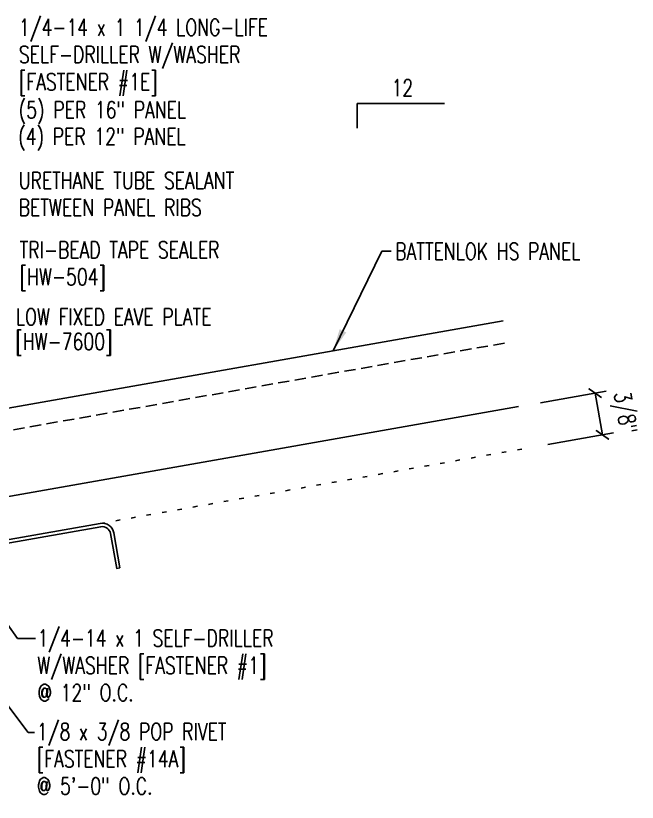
# Model space of a CAD drawing. Header units: inches. Extents: x -16.2 to 26.3, y 5.4 to 57.1.
# Drawn here: x 12.39 to 26.26, y 18.32 to 35.86 of the extents above; entities that cross this region are included whole.
import ezdxf
from ezdxf.enums import TextEntityAlignment as Align

# ---------------------------------------------------------------- set-up
doc = ezdxf.new("R2010")
doc.units = ezdxf.units.IN
doc.header["$MEASUREMENT"] = 0
doc.linetypes.add('DOT2', pattern=[0.125, 0, -0.125])
doc.linetypes.add('HIDDEN2', pattern=[0.1875, 0.125, -0.0625])
for name, color, linetype in [('DIM', 2, 'Continuous'), ('MARK', 1, 'Continuous'), ('PANEL', 11, 'Continuous'), ('STLA', 10, 'Continuous'), ('TEXT', 2, 'Continuous')]:
    doc.layers.add(name, color=color, linetype=linetype)
doc.styles.add('TEXT', font='SIMPLEX', dxfattribs={"width": 0.75, "height": 6})
doc.styles.add('TEXT1', font='ROMANS.shx', dxfattribs={"width": 0.75, "height": 0.375})
doc.dimstyles.new('DETAIL$7', dxfattribs={"dimscale": 4, "dimtxt": 6, "dimasz": 0.125, "dimexe": 0.0625, "dimexo": 0.125, "dimgap": 0.0625, "dimtad": 1, "dimdec": 5, "dimzin": 3, "dimdsep": 46, "dimlunit": 4, "dimtxsty": 'TEXT', "dimblk": 'ARCHTICK', "dimcen": 0.0625, "dimclrd": 7, "dimclre": 7, "dimclrt": 2, "dimadec": 0, "dimazin": 0, "dimtfac": 0.666667, "dimtdec": 5, "dimtmove": 0, "dimatfit": 3, "dimfxl": 0, "dimfrac": 2, "dimtolj": 1, "dimtzin": 3, "dimarcsym": 0})

# ---------------------------------------------------------------- blocks, each defined once
blk = doc.blocks.new('slopl1')
at = {"layer": 'MARK', "color": 6}
blk.add_lwpolyline([(0, 0), (0, 0.1368), (0.4871, 0.1368)], dxfattribs=at)
at = {"layer": 'MARK', "color": 2, "style": 'TEXT1', "width": 0.75}
blk.add_text('12', height=0.09375, dxfattribs=at).set_placement((0.1909, 0.1779))
blk.add_attdef('SLOPL1', text='', height=0.0938, dxfattribs=at).set_placement((-0.0549, 0.0243), align=Align.RIGHT)
blk = doc.blocks.new('dsc-HW-504')
at = {"layer": 'TEXT', "style": 'TEXT1', "width": 0.75}
for s, p in [('TRI-BEAD TAPE SEALER', (0, 0)), ('[HW-504]', (0, -0.6))]:
    blk.add_text(s, height=0.375, dxfattribs=at).set_placement(p)
at = {"layer": 'TEXT', "style": 'TEXT1', "flags": 1}
for tag, p in [('COLOR', (0, -1.2)), ('CALC', (0, -1.2)), ('OPT1', (0, -1.2)), ('OPT2', (0, -1.2)), ('OPT3', (0, -1.2)), ('GAGE', (0, -1.2)), ('SHPLN', (0, -1.2)), ('PART', (0, -1.2)), ('DESCRIPTION', (0, -1.2)), ('MULTIPLE', (0, -1.2)), ('SPARE1', (0, -1.8)), ('SPARE2', (0, -1.8)), ('SPARE3', (0, -1.8)), ('SPARE4', (0, -1.8)), ('SPARE5', (0, -1.8)), ('SPARE6', (0, -1.8)), ('SPARE7', (0, -1.8)), ('SPARE8', (0, -1.8)), ('SPARE9', (0, -1.8)), ('SPARE10', (0, -1.8))]:
    blk.add_attdef(tag, p, '', height=0.375, dxfattribs=at)
blk = doc.blocks.new('FD-F1e')
at = {"layer": 'TEXT', "style": 'TEXT1', "width": 0.75}
for s, p in [('1/4-14 x 1 1/4 LONG-LIFE', (0.0047, -0.0408)), ('SELF-DRILLER W/WASHER', (0.0047, -0.1926)), ('[FASTENER #1E]', (0.0047, -0.3444))]:
    blk.add_text(s, height=0.09375, dxfattribs=at).set_placement(p)
blk.add_attdef('(QUANTITY)', (0.9263, -0.3444), '', height=0.0938, dxfattribs=at)
at = {"layer": 'TEXT', "style": 'TEXT1', "flags": 1}
for tag, p in [('Description', (0.0245, -0.5337)), ('Multiple', (0.0245, -0.5337)), ('Color', (0.0245, -0.5337)), ('Calc', (0.0245, -0.5337)), ('Opt1', (0.0245, -0.5337)), ('Opt2', (0.0245, -0.5337)), ('Opt3', (0.0245, -0.5337)), ('Part', (0.0245, -0.5337)), ('Spare1', (0.0245, -0.7212)), ('Spare2', (0.0245, -0.7212)), ('Spare3', (0.0245, -0.7212)), ('Spare4', (0.0245, -0.7212)), ('Spare5', (0.0245, -0.7212)), ('Spare6', (0.0245, -0.7212)), ('Spare7', (0.0245, -0.7212)), ('Spare8', (0.0245, -0.7212)), ('Spare9', (0.0245, -0.7212)), ('Spare10', (0.0245, -0.7212))]:
    blk.add_attdef(tag, p, '', height=0.0938, dxfattribs=at)
blk = doc.blocks.new('_ArchTick')
at = {"color": 0, "linetype": 'ByBlock', "const_width": 0.15}
blk.add_lwpolyline([(-0.5, -0.5), (0.5, 0.5)], dxfattribs=at)
blk = doc.blocks.new('FD-F14A')
at = {"layer": 'TEXT', "style": 'TEXT1', "width": 0.75}
for s, p in [('1/8 x 3/8 POP RIVET', (0.0047, -0.0408)), ('[FASTENER #14A]', (0.0047, -0.1926))]:
    blk.add_text(s, height=0.09375, dxfattribs=at).set_placement(p)
blk.add_attdef('(QUANTITY)', (0.0047, -0.3444), '', height=0.0938, dxfattribs=at)
blk = doc.blocks.new('FD-F1')
at = {"style": 'TEXT1', "width": 0.75}
blk.add_attdef('COLOR', (0.0047, -0.4962), '', height=0.0938, dxfattribs=at)
at = {"layer": 'TEXT', "style": 'TEXT1', "width": 0.75}
for s, p in [('1/4-14 x 1 SELF-DRILLER', (0.0047, -0.0408)), ('W/WASHER [FASTENER #1]', (0.0047, -0.1926))]:
    blk.add_text(s, height=0.09375, dxfattribs=at).set_placement(p)
blk.add_attdef('(QUANTITY)', (0.0047, -0.3444), '', height=0.0938, dxfattribs=at)

msp = doc.modelspace()

# ---------------------------------------------------------------- linework, layer by layer
at = {"color": 7}
for p, q in [((24.09869, 27.22815), (25.56478, 27.48666)), ((25.31857, 27.44325), (25.48281, 26.51183)), ((24.26293, 26.29673), (25.72901, 26.55524))]:
    msp.add_line(p, q, dxfattribs=at)
at = {"layer": 'DIM', "linetype": 'DOT2', "ltscale": 2}
msp.add_line((14.27773, 24.53607), (23.77053, 26.20991), dxfattribs=at)
at = {"layer": 'PANEL'}
msp.add_line((3.76158, 25.61209), (23.26941, 29.05185), dxfattribs=at)
at = {"layer": 'PANEL', "color": 8, "linetype": 'HIDDEN2', "ltscale": 2}
msp.add_line((3.84689, 25.12826), (23.35473, 28.56802), dxfattribs=at)
at = {"layer": 'PANEL'}
msp.add_lwpolyline([(4.09846, 23.70157), (23.60629, 27.14133)], dxfattribs=at)
at = {"layer": 'STLA'}
msp.add_lwpolyline([(14.71827, 23.54755), (14.58147, 24.32338, 0.41421356), (14.27773, 24.53607), (9.82857, 23.75156, 0.36397023), (9.61191, 23.49335), (9.61191, 15.97556, 0.41421356), (9.87411, 15.71336), (14.34971, 15.71336, 0.41421356), (14.61191, 15.97556), (14.61191, 16.76336), (14.53721, 16.76336), (14.53721, 15.97556, -0.41421356), (14.34971, 15.78806), (9.87411, 15.78806, -0.41421356), (9.68661, 15.97556), (9.68661, 23.49335, -0.36397023), (9.84155, 23.678), (14.2907, 24.4625, -0.41421356), (14.50791, 24.31041), (14.64471, 23.53458)], format="xyb", close=True, dxfattribs=at)

# ---------------------------------------------------------------- block references
at = {"color": 7, "xscale": 0.25, "yscale": 0.25, "zscale": 0.25}
for p, rotation in [((25.31857, 27.44325), 99.99999999999999), ((25.48281, 26.51183), 280)]:
    msp.add_blockref('_ArchTick', p, dxfattribs=dict(at, rotation=rotation))
at = {"layer": 'MARK', "xscale": 4, "yscale": 4, "zscale": 4}
msp.add_blockref('slopl1', (20.01326, 33.35113), dxfattribs=at)
at = {"layer": 'TEXT', "xscale": 4, "yscale": 4, "zscale": 4}
msp.add_blockref('FD-F1e', (12.44486, 35.57361), dxfattribs=at)
at = {"layer": 'TEXT'}
msp.add_blockref('dsc-HW-504', (12.47837, 30.44855), dxfattribs=at)
at = {"layer": 'TEXT', "xscale": 4, "yscale": 4, "zscale": 4}
for name, p, values in [('FD-F1', (12.85804, 21.95401), {'(QUANTITY)': '@ 12" O.C.'}), ('FD-F14A', (12.84464, 19.87072), {'(QUANTITY)': '@ 5\'-0" O.C.'})]:
    msp.add_blockref(name, p, dxfattribs=at).add_auto_attribs(values)

# ---------------------------------------------------------------- texts
at = {"color": 2, "insert": (25.94052, 26.99729), "char_height": 0.375, "attachment_point": 5, "rotation": 280, "style": 'TEXT1'}
msp.add_mtext('\\A1;3/8"', dxfattribs=at)
at = {"layer": 'TEXT', "style": 'TEXT1', "width": 0.75}
for s, p in [('(5) PER 16" PANEL', (12.45892, 33.56945)), ('(4) PER 12" PANEL', (12.44775, 32.97775)), ('URETHANE TUBE SEALANT', (12.45772, 31.99489)), ('BETWEEN PANEL RIBS', (12.45772, 31.39489)), ('BATTENLOK HS PANEL', (20.85867, 30.41501)), ('LOW FIXED EAVE PLATE', (12.39563, 28.9556)), ('[HW-7600]', (12.38338, 28.40453))]:
    msp.add_text(s, height=0.375, dxfattribs=at).set_placement(p)

# ---------------------------------------------------------------- leaders
for points in [[(19.47302, 28.38245), (20.56359, 30.60428), (20.76626, 30.60428)], [(9.48581, 24.09801), (12.67132, 19.87163), (12.81088, 19.87163)], [(11.56396, 23.19519), (12.43415, 21.96912), (12.83038, 21.96912)]]:
    msp.add_leader(points, dimstyle='DETAIL$7')

doc.saveas('drawing.dxf')
